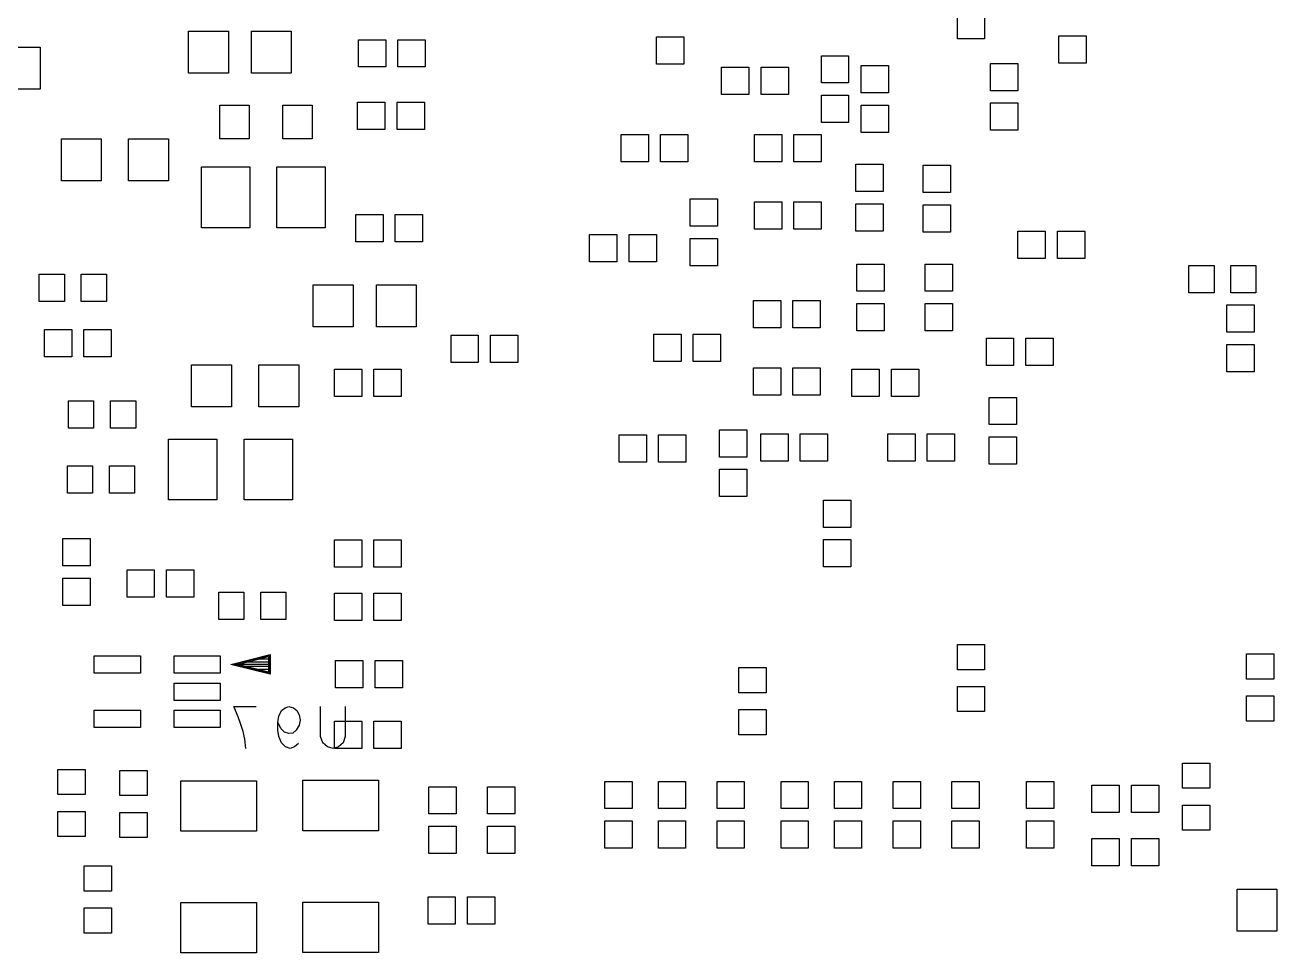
# Model space of a CAD drawing. Header units: millimetres. Extents: x -190 to 348, y -330 to 190.
# Drawn here: x 15.84 to 45.65, y -97.51 to -75.41 of the extents above; entities that cross this region are included whole.
import ezdxf

# ---------------------------------------------------------------- set-up
doc = ezdxf.new("R2010")
doc.units = ezdxf.units.MM
doc.layers.add('4_SIKCREN_BOTTOM_', color=7, linetype='Continuous')
doc.layers.add('5_SOLDER_PASTE_BOTTOM_', color=7, linetype='Continuous')

msp = doc.modelspace()

# ---------------------------------------------------------------- linework, layer by layer
at = {"layer": '4_SIKCREN_BOTTOM_', "color": 7}
for p, q in [((20.742, -90.635), (21.676, -90.401)), ((20.795, -90.635), (21.664, -90.416)), ((20.899, -90.635), (21.638, -90.449)), ((21.638, -90.584), (21.102, -90.584)), ((21.638, -90.508), (21.399, -90.508)), ((21.638, -90.449), (21.638, -90.635)), ((21.664, -90.416), (21.664, -90.635)), ((21.676, -90.401), (21.676, -90.868)), ((21.676, -90.868), (20.742, -90.635)), ((21.664, -90.635), (20.792, -90.635)), ((21.664, -90.851), (20.795, -90.635)), ((21.638, -90.818), (20.899, -90.635)), ((21.638, -90.686), (21.102, -90.686)), ((21.638, -90.759), (21.399, -90.759)), ((21.638, -90.635), (21.638, -90.818)), ((21.664, -90.635), (21.664, -90.851)), ((20.81, -91.633), (21.344, -91.633)), ((20.917, -91.885), (20.81, -91.633)), ((21.885, -91.867), (21.951, -91.732)), ((21.951, -91.732), (22.032, -91.666)), ((22.032, -91.666), (22.126, -91.633)), ((22.126, -91.633), (22.233, -91.666)), ((22.233, -91.666), (22.311, -91.732)), ((22.311, -91.732), (22.365, -91.834)), ((22.88, -92.349), (22.88, -91.633)), ((23.467, -91.633), (23.467, -92.349)), ((20.983, -92.067), (20.917, -91.885)), ((21.036, -92.232), (20.983, -92.067)), ((21.859, -92.017), (21.885, -91.867)), ((21.938, -92.166), (21.859, -92.017)), ((21.859, -92.199), (21.859, -92.017)), ((22.365, -92.083), (22.299, -92.199)), ((22.365, -91.834), (22.393, -91.966)), ((22.393, -91.966), (22.365, -92.083)), ((21.077, -92.418), (21.036, -92.232)), ((21.885, -92.349), (21.859, -92.199)), ((21.951, -92.502), (21.885, -92.349)), ((22.019, -92.25), (21.938, -92.166)), ((22.126, -92.283), (22.019, -92.25)), ((22.217, -92.268), (22.126, -92.283)), ((22.299, -92.199), (22.217, -92.268)), ((22.934, -92.502), (22.88, -92.349)), ((23.467, -92.349), (23.414, -92.502)), ((21.102, -92.634), (21.077, -92.418)), ((22.045, -92.601), (21.951, -92.502)), ((22.151, -92.634), (22.045, -92.601)), ((22.258, -92.601), (22.151, -92.634)), ((22.352, -92.517), (22.258, -92.601)), ((23.04, -92.601), (22.934, -92.502)), ((23.175, -92.634), (23.04, -92.601)), ((23.307, -92.601), (23.175, -92.634)), ((23.414, -92.502), (23.307, -92.601))]:
    msp.add_line(p, q, dxfattribs=at)
at = {"layer": '5_SOLDER_PASTE_BOTTOM_', "color": 4}
for p, q in [((38.039, -75.74), (38.039, -75.09)), ((38.689, -75.09), (38.689, -75.74)), ((19.733, -76.555), (19.733, -75.555)), ((19.733, -75.555), (20.683, -75.555)), ((20.683, -75.555), (20.683, -76.555)), ((21.232, -76.555), (21.232, -75.555)), ((21.232, -75.555), (22.182, -75.555)), ((22.182, -75.555), (22.182, -76.555)), ((30.879, -76.34), (30.879, -75.69)), ((30.879, -75.69), (31.529, -75.69)), ((31.529, -75.69), (31.529, -76.34)), ((40.455, -76.314), (40.455, -75.664)), ((40.455, -75.664), (41.105, -75.664)), ((41.105, -75.664), (41.105, -76.314)), ((15.25, -75.934), (16.2, -75.934)), ((16.2, -75.934), (16.2, -76.934)), ((23.78, -76.408), (23.78, -75.758)), ((23.78, -75.758), (24.43, -75.758)), ((24.43, -75.758), (24.43, -76.408)), ((24.719, -76.408), (24.719, -75.758)), ((24.719, -75.758), (25.369, -75.758)), ((25.369, -75.758), (25.369, -76.408)), ((38.689, -75.74), (38.039, -75.74)), ((34.801, -76.789), (34.801, -76.139)), ((34.801, -76.139), (35.451, -76.139)), ((35.451, -76.139), (35.451, -76.789)), ((20.683, -76.555), (19.733, -76.555)), ((22.182, -76.555), (21.232, -76.555)), ((24.43, -76.408), (23.78, -76.408)), ((25.369, -76.408), (24.719, -76.408)), ((31.529, -76.34), (30.879, -76.34)), ((32.426, -77.066), (32.426, -76.416)), ((32.426, -76.416), (33.076, -76.416)), ((33.076, -76.416), (33.076, -77.066)), ((33.366, -77.066), (33.366, -76.416)), ((33.366, -76.416), (34.016, -76.416)), ((34.016, -76.416), (34.016, -77.066)), ((35.751, -77.023), (35.751, -76.373)), ((35.751, -76.373), (36.401, -76.373)), ((36.401, -76.373), (36.401, -77.023)), ((38.827, -76.972), (38.827, -76.322)), ((38.827, -76.322), (39.477, -76.322)), ((39.477, -76.322), (39.477, -76.972)), ((41.105, -76.314), (40.455, -76.314)), ((35.451, -76.789), (34.801, -76.789)), ((16.2, -76.934), (15.25, -76.934)), ((33.076, -77.066), (32.426, -77.066)), ((34.016, -77.066), (33.366, -77.066)), ((34.801, -77.729), (34.801, -77.079)), ((34.801, -77.079), (35.451, -77.079)), ((35.451, -77.079), (35.451, -77.729)), ((36.401, -77.023), (35.751, -77.023)), ((39.477, -76.972), (38.827, -76.972)), ((20.481, -78.119), (20.481, -77.319)), ((20.481, -77.319), (21.181, -77.319)), ((21.181, -77.319), (21.181, -78.119)), ((21.982, -78.119), (21.982, -77.319)), ((21.982, -77.319), (22.682, -77.319)), ((22.682, -77.319), (22.682, -78.119)), ((23.759, -77.894), (23.759, -77.244)), ((23.759, -77.244), (24.409, -77.244)), ((24.409, -77.244), (24.409, -77.894)), ((24.699, -77.894), (24.699, -77.244)), ((24.699, -77.244), (25.349, -77.244)), ((25.349, -77.244), (25.349, -77.894)), ((35.751, -77.965), (35.751, -77.315)), ((35.751, -77.315), (36.401, -77.315)), ((36.401, -77.315), (36.401, -77.965)), ((38.827, -77.912), (38.827, -77.262)), ((38.827, -77.262), (39.477, -77.262)), ((39.477, -77.262), (39.477, -77.912)), ((35.451, -77.729), (34.801, -77.729)), ((24.409, -77.894), (23.759, -77.894)), ((25.349, -77.894), (24.699, -77.894)), ((30.036, -78.669), (30.036, -78.019)), ((30.036, -78.019), (30.686, -78.019)), ((30.686, -78.019), (30.686, -78.669)), ((30.975, -78.669), (30.975, -78.019)), ((30.975, -78.019), (31.625, -78.019)), ((31.625, -78.019), (31.625, -78.669)), ((33.211, -78.669), (33.211, -78.019)), ((33.211, -78.019), (33.861, -78.019)), ((33.861, -78.019), (33.861, -78.669)), ((34.15, -78.669), (34.15, -78.019)), ((34.15, -78.019), (34.8, -78.019)), ((34.8, -78.019), (34.8, -78.669)), ((36.401, -77.965), (35.751, -77.965)), ((39.477, -77.912), (38.827, -77.912)), ((16.706, -79.118), (16.706, -78.118)), ((16.706, -78.118), (17.656, -78.118)), ((17.656, -78.118), (17.656, -79.118)), ((18.306, -79.118), (18.306, -78.118)), ((18.306, -78.118), (19.256, -78.118)), ((19.256, -78.118), (19.256, -79.118)), ((21.181, -78.119), (20.481, -78.119)), ((22.682, -78.119), (21.982, -78.119)), ((30.686, -78.669), (30.036, -78.669)), ((31.625, -78.669), (30.975, -78.669)), ((33.861, -78.669), (33.211, -78.669)), ((34.8, -78.669), (34.15, -78.669)), ((20.042, -80.237), (20.042, -78.787)), ((20.042, -78.787), (21.192, -78.787)), ((21.192, -78.787), (21.192, -80.237)), ((21.84, -80.237), (21.84, -78.787)), ((21.84, -78.787), (22.991, -78.787)), ((22.991, -78.787), (22.991, -80.237)), ((35.626, -79.375), (35.626, -78.725)), ((35.626, -78.725), (36.276, -78.725)), ((36.276, -78.725), (36.276, -79.375)), ((37.229, -79.398), (37.229, -78.748)), ((37.229, -78.748), (37.879, -78.748)), ((37.879, -78.748), (37.879, -79.398)), ((17.656, -79.118), (16.706, -79.118)), ((19.256, -79.118), (18.306, -79.118)), ((31.679, -80.198), (31.679, -79.548)), ((31.679, -79.548), (32.329, -79.548)), ((32.329, -79.548), (32.329, -80.198)), ((36.276, -79.375), (35.626, -79.375)), ((37.879, -79.398), (37.229, -79.398)), ((33.211, -80.269), (33.211, -79.619)), ((33.211, -79.619), (33.861, -79.619)), ((33.861, -79.619), (33.861, -80.269)), ((34.15, -80.269), (34.15, -79.619)), ((34.15, -79.619), (34.8, -79.619)), ((34.8, -79.619), (34.8, -80.269)), ((35.626, -80.315), (35.626, -79.665)), ((35.626, -79.665), (36.276, -79.665)), ((36.276, -79.665), (36.276, -80.315)), ((37.229, -80.34), (37.229, -79.69)), ((37.229, -79.69), (37.879, -79.69)), ((37.879, -79.69), (37.879, -80.34)), ((23.719, -80.571), (23.719, -79.921)), ((23.719, -79.921), (24.369, -79.921)), ((24.369, -79.921), (24.369, -80.571)), ((24.658, -80.571), (24.658, -79.921)), ((24.658, -79.921), (25.308, -79.921)), ((25.308, -79.921), (25.308, -80.571)), ((21.192, -80.237), (20.042, -80.237)), ((22.991, -80.237), (21.84, -80.237)), ((29.284, -81.044), (29.284, -80.394)), ((29.284, -80.394), (29.934, -80.394)), ((29.934, -80.394), (29.934, -81.044)), ((30.226, -81.044), (30.226, -80.394)), ((30.226, -80.394), (30.876, -80.394)), ((30.876, -80.394), (30.876, -81.044)), ((32.329, -80.198), (31.679, -80.198)), ((33.861, -80.269), (33.211, -80.269)), ((34.8, -80.269), (34.15, -80.269)), ((36.276, -80.315), (35.626, -80.315)), ((37.879, -80.34), (37.229, -80.34)), ((39.482, -80.97), (39.482, -80.32)), ((39.482, -80.32), (40.132, -80.32)), ((40.132, -80.32), (40.132, -80.97)), ((40.422, -80.97), (40.422, -80.32)), ((40.422, -80.32), (41.072, -80.32)), ((41.072, -80.32), (41.072, -80.97)), ((24.369, -80.571), (23.719, -80.571)), ((25.308, -80.571), (24.658, -80.571)), ((31.679, -81.14), (31.679, -80.49)), ((31.679, -80.49), (32.329, -80.49)), ((32.329, -80.49), (32.329, -81.14)), ((29.934, -81.044), (29.284, -81.044)), ((30.876, -81.044), (30.226, -81.044)), ((40.132, -80.97), (39.482, -80.97)), ((41.072, -80.97), (40.422, -80.97)), ((16.18, -81.994), (16.18, -81.344)), ((16.18, -81.344), (16.78, -81.344)), ((16.78, -81.344), (16.78, -81.994)), ((17.18, -81.994), (17.18, -81.344)), ((17.18, -81.344), (17.78, -81.344)), ((17.78, -81.344), (17.78, -81.994)), ((32.329, -81.14), (31.679, -81.14)), ((35.649, -81.75), (35.649, -81.1)), ((35.649, -81.1), (36.299, -81.1)), ((36.299, -81.1), (36.299, -81.75)), ((37.27, -81.75), (37.27, -81.1)), ((37.27, -81.1), (37.92, -81.1)), ((37.92, -81.1), (37.92, -81.75)), ((43.551, -81.783), (43.551, -81.133)), ((43.551, -81.133), (44.151, -81.133)), ((44.151, -81.133), (44.151, -81.783)), ((44.549, -81.783), (44.549, -81.133)), ((44.549, -81.133), (45.149, -81.133)), ((45.149, -81.133), (45.149, -81.783)), ((22.705, -82.593), (22.705, -81.593)), ((22.705, -81.593), (23.655, -81.593)), ((23.655, -81.593), (23.655, -82.593)), ((24.206, -82.593), (24.206, -81.593)), ((24.206, -81.593), (25.156, -81.593)), ((25.156, -81.593), (25.156, -82.593)), ((33.185, -82.618), (33.185, -81.968)), ((33.185, -81.968), (33.835, -81.968)), ((33.835, -81.968), (33.835, -82.618)), ((34.125, -82.618), (34.125, -81.968)), ((34.125, -81.968), (34.775, -81.968)), ((34.775, -81.968), (34.775, -82.618)), ((36.299, -81.75), (35.649, -81.75)), ((37.92, -81.75), (37.27, -81.75)), ((44.151, -81.783), (43.551, -81.783)), ((45.149, -81.783), (44.549, -81.783)), ((16.78, -81.994), (16.18, -81.994)), ((17.78, -81.994), (17.18, -81.994)), ((35.649, -82.69), (35.649, -82.04)), ((35.649, -82.04), (36.299, -82.04)), ((36.299, -82.04), (36.299, -82.69)), ((37.27, -82.692), (37.27, -82.042)), ((37.27, -82.042), (37.92, -82.042)), ((37.92, -82.042), (37.92, -82.692)), ((44.455, -82.725), (44.455, -82.075)), ((44.455, -82.075), (45.105, -82.075)), ((45.105, -82.075), (45.105, -82.725)), ((16.304, -83.309), (16.304, -82.659)), ((16.304, -82.659), (16.954, -82.659)), ((16.954, -82.659), (16.954, -83.309)), ((17.244, -83.309), (17.244, -82.659)), ((17.244, -82.659), (17.894, -82.659)), ((17.894, -82.659), (17.894, -83.309)), ((23.655, -82.593), (22.705, -82.593)), ((25.156, -82.593), (24.206, -82.593)), ((25.984, -83.444), (25.984, -82.794)), ((25.984, -82.794), (26.634, -82.794)), ((26.634, -82.794), (26.634, -83.444)), ((26.924, -83.444), (26.924, -82.794)), ((26.924, -82.794), (27.574, -82.794)), ((27.574, -82.794), (27.574, -83.444)), ((30.81, -83.419), (30.81, -82.769)), ((30.81, -82.769), (31.46, -82.769)), ((31.46, -82.769), (31.46, -83.419)), ((31.75, -83.419), (31.75, -82.769)), ((31.75, -82.769), (32.4, -82.769)), ((32.4, -82.769), (32.4, -83.419)), ((33.835, -82.618), (33.185, -82.618)), ((34.775, -82.618), (34.125, -82.618)), ((36.299, -82.69), (35.649, -82.69)), ((37.92, -82.692), (37.27, -82.692)), ((45.105, -82.725), (44.455, -82.725)), ((38.73, -83.518), (38.73, -82.868)), ((38.73, -82.868), (39.38, -82.868)), ((39.38, -82.868), (39.38, -83.518)), ((39.67, -83.518), (39.67, -82.868)), ((39.67, -82.868), (40.32, -82.868)), ((40.32, -82.868), (40.32, -83.518)), ((44.455, -83.665), (44.455, -83.015)), ((44.455, -83.015), (45.105, -83.015)), ((45.105, -83.015), (45.105, -83.665)), ((16.954, -83.309), (16.304, -83.309)), ((17.894, -83.309), (17.244, -83.309)), ((26.634, -83.444), (25.984, -83.444)), ((27.574, -83.444), (26.924, -83.444)), ((31.46, -83.419), (30.81, -83.419)), ((32.4, -83.419), (31.75, -83.419)), ((19.809, -84.503), (19.809, -83.503)), ((19.809, -83.503), (20.759, -83.503)), ((20.759, -83.503), (20.759, -84.503)), ((21.41, -84.503), (21.41, -83.503)), ((21.41, -83.503), (22.36, -83.503)), ((22.36, -83.503), (22.36, -84.503)), ((23.211, -84.254), (23.211, -83.604)), ((23.211, -83.604), (23.861, -83.604)), ((23.861, -83.604), (23.861, -84.254)), ((24.15, -84.254), (24.15, -83.604)), ((24.15, -83.604), (24.8, -83.604)), ((24.8, -83.604), (24.8, -84.254)), ((33.185, -84.219), (33.185, -83.569)), ((33.185, -83.569), (33.835, -83.569)), ((33.835, -83.569), (33.835, -84.219)), ((34.125, -84.219), (34.125, -83.569)), ((34.125, -83.569), (34.775, -83.569)), ((34.775, -83.569), (34.775, -84.219)), ((35.53, -84.254), (35.53, -83.604)), ((35.53, -83.604), (36.18, -83.604)), ((36.18, -83.604), (36.18, -84.254)), ((36.469, -84.254), (36.469, -83.604)), ((36.469, -83.604), (37.119, -83.604)), ((37.119, -83.604), (37.119, -84.254)), ((39.38, -83.518), (38.73, -83.518)), ((40.32, -83.518), (39.67, -83.518)), ((45.105, -83.665), (44.455, -83.665)), ((23.861, -84.254), (23.211, -84.254)), ((24.8, -84.254), (24.15, -84.254)), ((33.835, -84.219), (33.185, -84.219)), ((34.775, -84.219), (34.125, -84.219)), ((36.18, -84.254), (35.53, -84.254)), ((37.119, -84.254), (36.469, -84.254)), ((38.794, -84.925), (38.794, -84.275)), ((38.794, -84.275), (39.444, -84.275)), ((39.444, -84.275), (39.444, -84.925)), ((16.875, -85.009), (16.875, -84.359)), ((16.875, -84.359), (17.475, -84.359)), ((17.475, -84.359), (17.475, -85.009)), ((17.876, -85.009), (17.876, -84.359)), ((17.876, -84.359), (18.476, -84.359)), ((18.476, -84.359), (18.476, -85.009)), ((20.759, -84.503), (19.809, -84.503)), ((22.36, -84.503), (21.41, -84.503)), ((39.444, -84.925), (38.794, -84.925)), ((17.475, -85.009), (16.875, -85.009)), ((18.476, -85.009), (17.876, -85.009)), ((29.985, -85.819), (29.985, -85.169)), ((29.985, -85.169), (30.635, -85.169)), ((30.635, -85.169), (30.635, -85.819)), ((30.925, -85.819), (30.925, -85.169)), ((30.925, -85.169), (31.575, -85.169)), ((31.575, -85.169), (31.575, -85.819)), ((32.38, -85.699), (32.38, -85.049)), ((32.38, -85.049), (33.03, -85.049)), ((33.03, -85.049), (33.03, -85.699)), ((33.36, -85.793), (33.36, -85.143)), ((33.36, -85.143), (34.01, -85.143)), ((34.01, -85.143), (34.01, -85.793)), ((34.3, -85.793), (34.3, -85.143)), ((34.3, -85.143), (34.95, -85.143)), ((34.95, -85.143), (34.95, -85.793)), ((36.381, -85.793), (36.381, -85.143)), ((36.381, -85.143), (37.031, -85.143)), ((37.031, -85.143), (37.031, -85.793)), ((37.32, -85.793), (37.32, -85.143)), ((37.32, -85.143), (37.97, -85.143)), ((37.97, -85.143), (37.97, -85.793)), ((38.794, -85.867), (38.794, -85.217)), ((38.794, -85.217), (39.444, -85.217)), ((39.444, -85.217), (39.444, -85.867)), ((19.255, -86.719), (19.255, -85.269)), ((19.255, -85.269), (20.405, -85.269)), ((20.405, -85.269), (20.405, -86.719)), ((21.056, -86.719), (21.056, -85.269)), ((21.056, -85.269), (22.206, -85.269)), ((22.206, -85.269), (22.206, -86.719)), ((30.635, -85.819), (29.985, -85.819)), ((31.575, -85.819), (30.925, -85.819)), ((33.03, -85.699), (32.38, -85.699)), ((34.01, -85.793), (33.36, -85.793)), ((34.95, -85.793), (34.3, -85.793)), ((37.031, -85.793), (36.381, -85.793)), ((37.97, -85.793), (37.32, -85.793)), ((16.85, -86.558), (16.85, -85.908)), ((16.85, -85.908), (17.45, -85.908)), ((17.45, -85.908), (17.45, -86.558)), ((17.851, -86.558), (17.851, -85.908)), ((17.851, -85.908), (18.451, -85.908)), ((18.451, -85.908), (18.451, -86.558)), ((32.38, -86.639), (32.38, -85.989)), ((32.38, -85.989), (33.03, -85.989)), ((33.03, -85.989), (33.03, -86.639)), ((39.444, -85.867), (38.794, -85.867)), ((17.45, -86.558), (16.85, -86.558)), ((18.451, -86.558), (17.851, -86.558)), ((20.405, -86.719), (19.255, -86.719)), ((22.206, -86.719), (21.056, -86.719)), ((33.03, -86.639), (32.38, -86.639)), ((34.854, -87.373), (34.854, -86.723)), ((34.854, -86.723), (35.504, -86.723)), ((35.504, -86.723), (35.504, -87.373)), ((35.504, -87.373), (34.854, -87.373)), ((16.741, -88.288), (16.741, -87.638)), ((16.741, -87.638), (17.391, -87.638)), ((17.391, -87.638), (17.391, -88.288)), ((23.211, -88.318), (23.211, -87.668)), ((23.211, -87.668), (23.861, -87.668)), ((23.861, -87.668), (23.861, -88.318)), ((24.15, -88.318), (24.15, -87.668)), ((24.15, -87.668), (24.8, -87.668)), ((24.8, -87.668), (24.8, -88.318)), ((34.854, -88.313), (34.854, -87.663)), ((34.854, -87.663), (35.504, -87.663)), ((35.504, -87.663), (35.504, -88.313)), ((17.391, -88.288), (16.741, -88.288)), ((18.27, -89.034), (18.27, -88.385)), ((18.27, -88.385), (18.92, -88.385)), ((18.92, -88.385), (18.92, -89.034)), ((19.21, -89.034), (19.21, -88.385)), ((19.21, -88.385), (19.86, -88.385)), ((19.86, -88.385), (19.86, -89.034)), ((23.861, -88.318), (23.211, -88.318)), ((24.8, -88.318), (24.15, -88.318)), ((35.504, -88.313), (34.854, -88.313)), ((16.741, -89.23), (16.741, -88.58)), ((16.741, -88.58), (17.391, -88.58)), ((17.391, -88.58), (17.391, -89.23)), ((18.92, -89.034), (18.27, -89.034)), ((19.86, -89.034), (19.21, -89.034)), ((20.454, -89.568), (20.454, -88.918)), ((20.454, -88.918), (21.054, -88.918)), ((21.054, -88.918), (21.054, -89.568)), ((21.455, -89.568), (21.455, -88.918)), ((21.455, -88.918), (22.055, -88.918)), ((22.055, -88.918), (22.055, -89.568)), ((23.211, -89.588), (23.211, -88.938)), ((23.211, -88.938), (23.861, -88.938)), ((23.861, -88.938), (23.861, -89.588)), ((24.15, -89.588), (24.15, -88.938)), ((24.15, -88.938), (24.8, -88.938)), ((24.8, -88.938), (24.8, -89.588)), ((17.391, -89.23), (16.741, -89.23)), ((21.054, -89.568), (20.454, -89.568)), ((22.055, -89.568), (21.455, -89.568)), ((23.861, -89.588), (23.211, -89.588)), ((24.8, -89.588), (24.15, -89.588)), ((38.039, -90.76), (38.039, -90.16)), ((38.039, -90.16), (38.689, -90.16)), ((38.689, -90.16), (38.689, -90.76)), ((17.489, -90.84), (17.489, -90.43)), ((17.489, -90.43), (18.589, -90.43)), ((18.589, -90.43), (18.589, -90.84)), ((19.389, -90.84), (19.389, -90.43)), ((19.389, -90.43), (20.489, -90.43)), ((20.489, -90.43), (20.489, -90.84)), ((23.236, -91.193), (23.236, -90.544)), ((23.236, -90.544), (23.886, -90.544)), ((23.886, -90.544), (23.886, -91.193)), ((24.176, -91.193), (24.176, -90.544)), ((24.176, -90.544), (24.826, -90.544)), ((24.826, -90.544), (24.826, -91.193)), ((44.925, -90.983), (44.925, -90.383)), ((44.925, -90.383), (45.575, -90.383)), ((45.575, -90.383), (45.575, -90.983)), ((18.589, -90.84), (17.489, -90.84)), ((20.489, -90.84), (19.389, -90.84)), ((32.84, -91.308), (32.84, -90.708)), ((32.84, -90.708), (33.49, -90.708)), ((33.49, -90.708), (33.49, -91.308)), ((38.689, -90.76), (38.039, -90.76)), ((19.389, -91.49), (19.389, -91.08)), ((19.389, -91.08), (20.489, -91.08)), ((20.489, -91.08), (20.489, -91.49)), ((23.886, -91.193), (23.236, -91.193)), ((24.826, -91.193), (24.176, -91.193)), ((38.039, -91.758), (38.039, -91.158)), ((38.039, -91.158), (38.689, -91.158)), ((38.689, -91.158), (38.689, -91.758)), ((45.575, -90.983), (44.925, -90.983)), ((20.489, -91.49), (19.389, -91.49)), ((33.49, -91.308), (32.84, -91.308)), ((44.925, -91.984), (44.925, -91.384)), ((44.925, -91.384), (45.575, -91.384)), ((45.575, -91.384), (45.575, -91.984)), ((17.489, -92.138), (17.489, -91.728)), ((17.489, -91.728), (18.589, -91.728)), ((18.589, -91.728), (18.589, -92.138)), ((19.389, -92.138), (19.389, -91.728)), ((19.389, -91.728), (20.489, -91.728)), ((20.489, -91.728), (20.489, -92.138)), ((32.84, -92.309), (32.84, -91.709)), ((32.84, -91.709), (33.49, -91.709)), ((33.49, -91.709), (33.49, -92.309)), ((38.689, -91.758), (38.039, -91.758)), ((23.211, -92.636), (23.211, -91.986)), ((23.211, -91.986), (23.861, -91.986)), ((23.861, -91.986), (23.861, -92.636)), ((24.15, -92.636), (24.15, -91.986)), ((24.15, -91.986), (24.8, -91.986)), ((24.8, -91.986), (24.8, -92.636)), ((45.575, -91.984), (44.925, -91.984)), ((18.589, -92.138), (17.489, -92.138)), ((20.489, -92.138), (19.389, -92.138)), ((33.49, -92.309), (32.84, -92.309)), ((23.861, -92.636), (23.211, -92.636)), ((24.8, -92.636), (24.15, -92.636)), ((43.401, -93.584), (43.401, -92.984)), ((43.401, -92.984), (44.051, -92.984)), ((44.051, -92.984), (44.051, -93.584)), ((16.624, -93.734), (16.624, -93.134)), ((16.624, -93.134), (17.274, -93.134)), ((17.274, -93.134), (17.274, -93.734)), ((18.1, -93.759), (18.1, -93.159)), ((18.1, -93.159), (18.75, -93.159)), ((18.75, -93.159), (18.75, -93.759)), ((19.55, -94.605), (19.55, -93.405)), ((19.55, -93.405), (21.35, -93.405)), ((21.35, -93.405), (21.35, -94.605)), ((22.455, -94.595), (22.455, -93.395)), ((22.455, -93.395), (24.255, -93.395)), ((24.255, -93.395), (24.255, -94.595)), ((25.459, -94.196), (25.459, -93.546)), ((25.459, -93.546), (26.109, -93.546)), ((26.109, -93.546), (26.109, -94.196)), ((26.856, -94.196), (26.856, -93.546)), ((26.856, -93.546), (27.506, -93.546)), ((27.506, -93.546), (27.506, -94.196)), ((29.65, -94.069), (29.65, -93.419)), ((29.65, -93.419), (30.3, -93.419)), ((30.3, -93.419), (30.3, -94.069)), ((30.92, -94.069), (30.92, -93.419)), ((30.92, -93.419), (31.57, -93.419)), ((31.57, -93.419), (31.57, -94.069)), ((32.317, -94.069), (32.317, -93.419)), ((32.317, -93.419), (32.967, -93.419)), ((32.967, -93.419), (32.967, -94.069)), ((33.841, -94.069), (33.841, -93.419)), ((33.841, -93.419), (34.491, -93.419)), ((34.491, -93.419), (34.491, -94.069)), ((35.111, -94.069), (35.111, -93.419)), ((35.111, -93.419), (35.761, -93.419)), ((35.761, -93.419), (35.761, -94.069)), ((36.508, -94.069), (36.508, -93.419)), ((36.508, -93.419), (37.158, -93.419)), ((37.158, -93.419), (37.158, -94.069)), ((37.905, -94.069), (37.905, -93.419)), ((37.905, -93.419), (38.555, -93.419)), ((38.555, -93.419), (38.555, -94.069)), ((39.683, -94.069), (39.683, -93.419)), ((39.683, -93.419), (40.333, -93.419)), ((40.333, -93.419), (40.333, -94.069)), ((41.245, -94.16), (41.245, -93.51)), ((41.245, -93.51), (41.895, -93.51)), ((41.895, -93.51), (41.895, -94.16)), ((42.184, -94.16), (42.184, -93.51)), ((42.184, -93.51), (42.834, -93.51)), ((42.834, -93.51), (42.834, -94.16)), ((44.051, -93.584), (43.401, -93.584)), ((17.274, -93.734), (16.624, -93.734)), ((18.75, -93.759), (18.1, -93.759)), ((16.624, -94.735), (16.624, -94.135)), ((16.624, -94.135), (17.274, -94.135)), ((17.274, -94.135), (17.274, -94.735)), ((18.1, -94.76), (18.1, -94.16)), ((18.1, -94.16), (18.75, -94.16)), ((18.75, -94.16), (18.75, -94.76)), ((30.3, -94.069), (29.65, -94.069)), ((31.57, -94.069), (30.92, -94.069)), ((32.967, -94.069), (32.317, -94.069)), ((34.491, -94.069), (33.841, -94.069)), ((35.761, -94.069), (35.111, -94.069)), ((37.158, -94.069), (36.508, -94.069)), ((38.555, -94.069), (37.905, -94.069)), ((40.333, -94.069), (39.683, -94.069)), ((41.895, -94.16), (41.245, -94.16)), ((42.834, -94.16), (42.184, -94.16)), ((43.401, -94.585), (43.401, -93.985)), ((43.401, -93.985), (44.051, -93.985)), ((44.051, -93.985), (44.051, -94.585)), ((26.109, -94.196), (25.459, -94.196)), ((25.459, -95.138), (25.459, -94.488)), ((25.459, -94.488), (26.109, -94.488)), ((26.109, -94.488), (26.109, -95.138)), ((27.506, -94.196), (26.856, -94.196)), ((26.856, -95.138), (26.856, -94.488)), ((26.856, -94.488), (27.506, -94.488)), ((27.506, -94.488), (27.506, -95.138)), ((29.65, -95.011), (29.65, -94.361)), ((29.65, -94.361), (30.3, -94.361)), ((30.3, -94.361), (30.3, -95.011)), ((30.92, -95.011), (30.92, -94.361)), ((30.92, -94.361), (31.57, -94.361)), ((31.57, -94.361), (31.57, -95.011)), ((32.317, -95.011), (32.317, -94.361)), ((32.317, -94.361), (32.967, -94.361)), ((32.967, -94.361), (32.967, -95.011)), ((33.841, -95.011), (33.841, -94.361)), ((33.841, -94.361), (34.491, -94.361)), ((34.491, -94.361), (34.491, -95.011)), ((35.111, -95.011), (35.111, -94.361)), ((35.111, -94.361), (35.761, -94.361)), ((35.761, -94.361), (35.761, -95.011)), ((36.508, -95.011), (36.508, -94.361)), ((36.508, -94.361), (37.158, -94.361)), ((37.158, -94.361), (37.158, -95.011)), ((37.905, -95.011), (37.905, -94.361)), ((37.905, -94.361), (38.555, -94.361)), ((38.555, -94.361), (38.555, -95.011)), ((39.683, -95.011), (39.683, -94.361)), ((39.683, -94.361), (40.333, -94.361)), ((40.333, -94.361), (40.333, -95.011)), ((17.274, -94.735), (16.624, -94.735)), ((18.75, -94.76), (18.1, -94.76)), ((21.35, -94.605), (19.55, -94.605)), ((24.255, -94.595), (22.455, -94.595)), ((41.245, -95.43), (41.245, -94.78)), ((41.245, -94.78), (41.895, -94.78)), ((41.895, -94.78), (41.895, -95.43)), ((42.184, -95.43), (42.184, -94.78)), ((42.184, -94.78), (42.834, -94.78)), ((42.834, -94.78), (42.834, -95.43)), ((44.051, -94.585), (43.401, -94.585)), ((30.3, -95.011), (29.65, -95.011)), ((31.57, -95.011), (30.92, -95.011)), ((32.967, -95.011), (32.317, -95.011)), ((34.491, -95.011), (33.841, -95.011)), ((35.761, -95.011), (35.111, -95.011)), ((37.158, -95.011), (36.508, -95.011)), ((38.555, -95.011), (37.905, -95.011)), ((40.333, -95.011), (39.683, -95.011)), ((26.109, -95.138), (25.459, -95.138)), ((27.506, -95.138), (26.856, -95.138)), ((17.249, -96.035), (17.249, -95.435)), ((17.249, -95.435), (17.899, -95.435)), ((17.899, -95.435), (17.899, -96.035)), ((41.895, -95.43), (41.245, -95.43)), ((42.834, -95.43), (42.184, -95.43)), ((17.899, -96.035), (17.249, -96.035)), ((25.436, -96.82), (25.436, -96.17)), ((25.436, -96.17), (26.086, -96.17)), ((26.086, -96.17), (26.086, -96.82)), ((26.375, -96.82), (26.375, -96.17)), ((26.375, -96.17), (27.025, -96.17)), ((27.025, -96.17), (27.025, -96.82)), ((44.699, -96.984), (44.699, -95.984)), ((44.699, -95.984), (45.649, -95.984)), ((45.649, -95.984), (45.649, -96.984)), ((17.249, -97.033), (17.249, -96.433)), ((17.249, -96.433), (17.899, -96.433)), ((17.899, -96.433), (17.899, -97.033)), ((19.55, -97.506), (19.55, -96.306)), ((19.55, -96.306), (21.35, -96.306)), ((21.35, -96.306), (21.35, -97.506)), ((22.455, -97.493), (22.455, -96.293)), ((22.455, -96.293), (24.255, -96.293)), ((24.255, -96.293), (24.255, -97.493)), ((26.086, -96.82), (25.436, -96.82)), ((27.025, -96.82), (26.375, -96.82)), ((17.899, -97.033), (17.249, -97.033)), ((45.649, -96.984), (44.699, -96.984)), ((21.35, -97.506), (19.55, -97.506)), ((24.255, -97.493), (22.455, -97.493))]:
    msp.add_line(p, q, dxfattribs=at)

doc.saveas('drawing.dxf')
